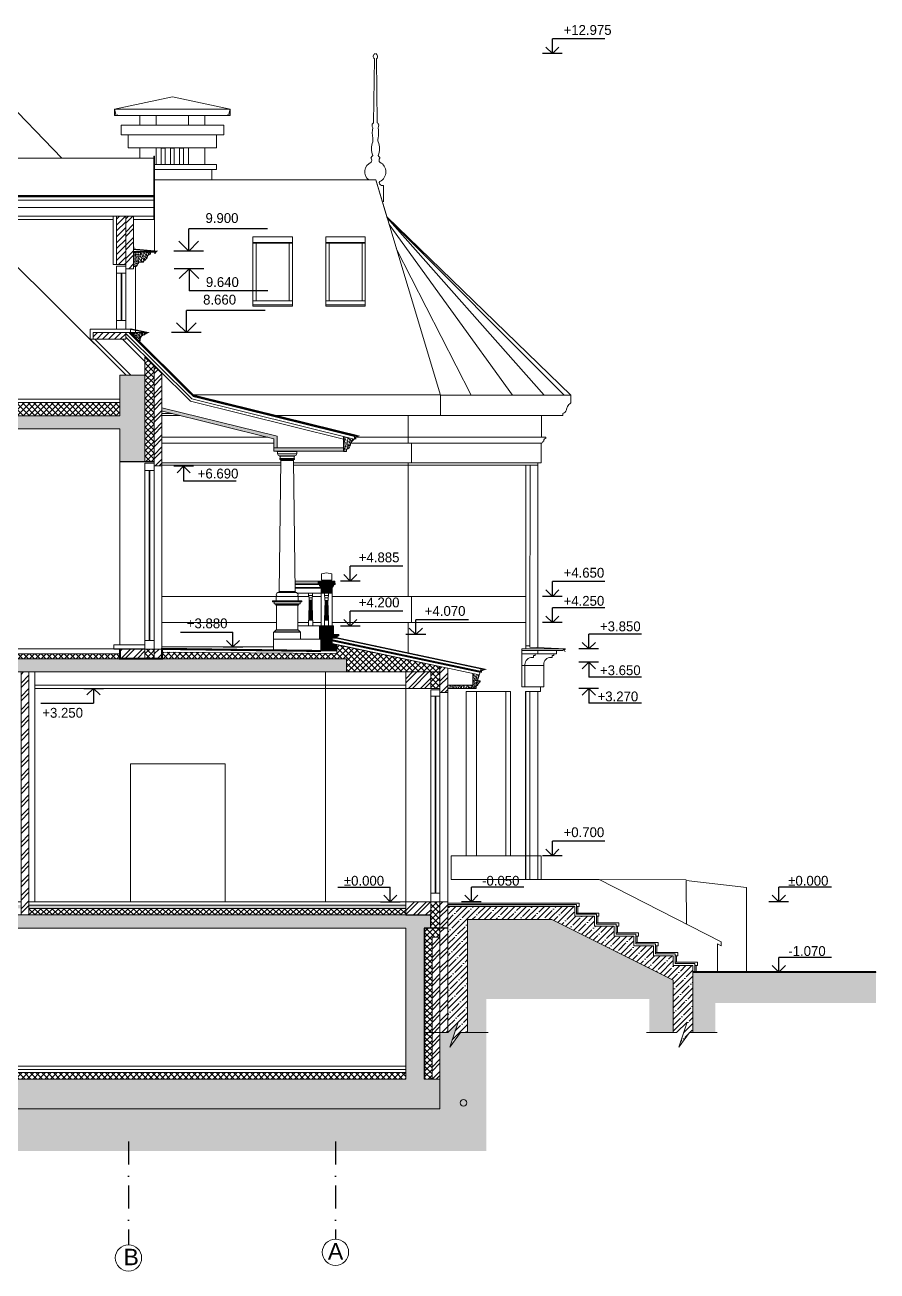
# Model space of a CAD drawing. Header units: millimetres. Extents: x 1177761 to 1329492, y 746793 to 827002.
# Drawn here: x 1316525 to 1329492, y 782246 to 801216 of the extents above; entities that cross this region are included whole.
import ezdxf

# ---------------------------------------------------------------- set-up
doc = ezdxf.new("R2010")
doc.units = ezdxf.units.MM
doc.linetypes.add('HIDDEN', pattern=[9.525, 6.35, -3.175])
doc.linetypes.add('Tengelyvonal', pattern=[670.278, 352.778, -176.389, 0, -141.111])
for name, color, linetype in [('axis', 40, 'Continuous'), ('mark', 4, 'Continuous'), ('text', 7, 'Continuous')]:
    doc.layers.add(name, color=color, linetype=linetype)
doc.layers.add('wall', color=5, linetype='Continuous', lineweight=30)
doc.styles.add('GENERATED_STYLE_37', font='')
doc.styles.add('PStudio', font='pstudio.shx')
doc.styles.get('GENERATED_STYLE_37').set_extended_font_data('Arial Кириллический')
pattern_1 = [(45, (-446450.41, 1408023.32), (-88.388348, 88.388348), []), (45, (-446362.02, 1408023.32), (-88.388348, 88.388348), [156.25, -31.25, 0, -31.25])]
pattern_2 = [(45, (-446450.41, 1408023.32), (-92.807765, 92.807765), []), (45, (-446388.54, 1408023.32), (-92.807765, 92.807765), [])]
pattern_3 = [(45, (-446450.41, 1408023.32), (-44.1941738, 44.1941738), []), (135, (-446450.41, 1408023.32), (-44.1941738, -44.1941738), [])]
pattern_4 = [(172.5, (-446450.41, 1408023.32), (-19.76890684, -21.10519776), [0, -22.8, 0, -25.5, 0, -24.375]), (142.5, (-446450.41, 1408023.32), (-48.70469595, -11.1620627), [0, -12.3, 0, -20.55, 0, -7.875]), (102.5, (-446437.363, 1408010.275), (-33.09048575, 32.9704391), [0, -7.5, 0, -27, 0, -35.25]), (92.5, (-446437.363, 1408010.275), (-41.1939428, 22.57563245), [0, -3.75, 0, -17.7, 0, -20.25])]
pattern_5 = [(45, (90342.42, 1408023.32), (-101.027881, 101.027881), []), (45, (90409.77, 1408023.32), (-101.027881, 101.027881), [])]
pattern_6 = [(45, (70924.556, 1408023.32), (-44.9012806, 44.9012806), [])]

# ---------------------------------------------------------------- blocks, each defined once
blk = doc.blocks.new('H LEVEL4')
at = {"color": 0, "linetype": 'ByBlock'}
for p, q in [((16, 4.5), (0, 4.5)), ((0, 0), (0, 4.5)), ((3, 0), (-3, 0)), ((-2, 2), (0, 0)), ((0, 0), (2, 2))]:
    blk.add_line(p, q, dxfattribs=at)
at = {"color": 0, "linetype": 'ByBlock', "style": 'PStudio'}
blk.add_attdef('OTM', (3.4, 5.7), '', height=2, dxfattribs=at)
blk = doc.blocks.new('H LEVEL2')
at = {"color": 0, "linetype": 'ByBlock'}
for p, q in [((3, 0), (-3, 0)), ((-2, -2), (0, 0)), ((0, 0), (2, -2)), ((0, 0), (0, -4.5)), ((16, -4.5), (0, -4.5))]:
    blk.add_line(p, q, dxfattribs=at)
at = {"color": 0, "linetype": 'ByBlock', "style": 'PStudio'}
blk.add_attdef('OTM', (3.4, -3.7), '', height=2, dxfattribs=at)
blk = doc.blocks.new('H LEVEL3')
at = {"color": 0, "linetype": 'ByBlock'}
for p, q in [((-16, 4.5), (0, 4.5)), ((0, 0), (0, 4.5)), ((-3, 0), (3, 0)), ((0, 0), (-2, 2)), ((2, 2), (0, 0))]:
    blk.add_line(p, q, dxfattribs=at)
at = {"color": 0, "linetype": 'ByBlock', "style": 'PStudio'}
blk.add_attdef('OTM', (-12.9, 5.7), '', height=2, dxfattribs=at)

msp = doc.modelspace()

# ---------------------------------------------------------------- hatches: boundary and pattern name
at = {"layer": 'wall', "lineweight": 20, "ltscale": 50}
h = msp.add_hatch(dxfattribs=at)
h.set_pattern_fill('ANSI31', color=250, scale=20, style=0)
h.set_pattern_definition(pattern_6)
h.paths.add_polyline_path([(1318059, 798305), (1317919, 798305), (1317919, 797569), (1318059, 797569)])
at = {"layer": 'wall', "lineweight": 20, "ltscale": 100}
h = msp.add_hatch(dxfattribs=at)
h.set_pattern_fill('ANSI32', color=250, scale=15, style=0)
h.set_pattern_definition([(45, (70924.56, 1408023.32), (-101.027881, 101.027881), []), (45, (70991.91, 1408023.32), (-101.027881, 101.027881), [])])
h.paths.add_polyline_path([(1318179, 798305), (1318059, 798305), (1318059, 797504), (1318179, 797504)])
at = {"layer": 'wall', "lineweight": 20, "ltscale": 50}
h = msp.add_hatch(dxfattribs=at)
h.set_pattern_fill('AR-SAND', color=250, scale=15, angle=135, style=0)
h.set_pattern_definition(pattern_4)
h.paths.add_polyline_path([(1318396, 797704), (1318407, 797715), (1318420, 797723), (1318434, 797728), (1318434, 797757), (1318179, 797757), (1318179, 797728), (1318179, 797650), (1318179, 797636), (1318179, 797607), (1318179, 797590), (1318179, 797537), (1318219, 797537), (1318219, 797544, 0.000205), (1318219, 797544), (1318224, 797547, 0.040493), (1318228, 797550), (1318228, 797551, 0.059445), (1318233, 797556), (1318233, 797558, 0.034991), (1318235, 797561), (1318236, 797568, -0.041501), (1318237, 797572), (1318238, 797574), (1318241, 797581), (1318246, 797586), (1318253, 797590), (1318253, 797607), (1318330, 797607), (1318331, 797615), (1318334, 797622), (1318339, 797628), (1318345, 797632), (1318352, 797635), (1318359, 797636), (1318359, 797650), (1318359, 797650), (1318366, 797652), (1318373, 797656), (1318378, 797662), (1318382, 797669), (1318384, 797676), (1318388, 797691)])
h = msp.add_hatch(dxfattribs=at)
h.set_pattern_fill('ANSI31', color=250, scale=20, style=0)
h.set_pattern_definition(pattern_6)
h.paths.add_polyline_path([(1317565, 796431), (1318059, 796431), (1318059, 796532), (1317565, 796532)])
h = msp.add_hatch(dxfattribs=at)
h.set_pattern_fill('AR-SAND', color=250, scale=15, angle=135, style=0)
h.set_pattern_definition(pattern_4)
h.paths.add_polyline_path([(1318348, 796515), (1318368, 796515), (1318368, 796532), (1318130, 796532), (1318256, 796407), (1318279, 796407), (1318279, 796430), (1318282, 796448), (1318288, 796464), (1318299, 796479), (1318314, 796490), (1318330, 796497), (1318348, 796499)])
at = {"layer": 'wall', "lineweight": 20, "ltscale": 100}
h = msp.add_hatch(dxfattribs=at)
h.set_pattern_fill('ANSI37', color=250, scale=500, style=0)
h.set_pattern_definition(pattern_3)
h.paths.add_polyline_path([(1318350, 794567), (1318490, 794567), (1318490, 796029), (1318350, 796166)])
h = msp.add_hatch(dxfattribs=at)
h.set_pattern_fill('ANSI32', color=250, scale=350, style=0)
h.set_pattern_definition(pattern_2)
h.paths.add_polyline_path([(1318490, 794502), (1318610, 794502), (1318610, 795911), (1318490, 796029)])
at = {"layer": 'wall', "lineweight": 20, "ltscale": 50}
h = msp.add_hatch(dxfattribs=at)
h.set_pattern_fill('ANSI35', color=250, scale=500, style=0)
h.set_pattern_definition(pattern_1)
h.paths.add_polyline_path([(1305659, 795267), (1305659, 795886), (1305279, 795886), (1305279, 794562), (1305659, 794562), (1305659, 795067), (1317970, 795067), (1317970, 794562), (1318350, 794562), (1318350, 795886), (1317970, 795886), (1317970, 795267)])
at = {"layer": 'wall', "lineweight": 20, "ltscale": 100}
h = msp.add_hatch(dxfattribs=at)
h.set_pattern_fill('ANSI37', color=250, scale=500, style=0)
h.set_pattern_definition(pattern_3)
h.paths.add_polyline_path([(1305659, 795467), (1317970, 795467), (1317970, 795267), (1305659, 795267)])
at = {"layer": 'wall', "lineweight": 20, "ltscale": 50}
h = msp.add_hatch(dxfattribs=at)
h.set_pattern_fill('AR-SAND', color=250, scale=15, angle=135, style=0)
h.set_pattern_definition(pattern_4)
h.paths.add_polyline_path([(1321370, 794777), (1320312, 794777), (1320312, 794727), (1321370, 794727)])
h.paths.add_polyline_path([(1320362, 794955), (1320281, 794975, 0.015348), (1320238, 794934), (1320312, 794916), (1320312, 794777), (1320362, 794777)])
h.paths.add_polyline_path([(1318610, 795389), (1318610, 795337), (1320238, 794934, -0.015348), (1320281, 794975)])
h = msp.add_hatch(dxfattribs=at)
h.set_pattern_fill('AR-SAND', color=250, scale=15, angle=135, style=0)
h.set_pattern_definition(pattern_4)
h.paths.add_polyline_path([(1321488, 794859, -0.099606), (1321536, 794911), (1321370, 794952), (1321370, 794722), (1321420, 794722), (1321420, 794752, 0.182448), (1321474, 794808, -0.035959)])
at = {"layer": 'wall', "lineweight": 20, "ltscale": 2}
h = msp.add_hatch(dxfattribs=at)
h.set_pattern_fill('ANSI31', color=250, scale=100, style=0)
h.set_pattern_definition([(45, (-450556.414, 1367023.321), (-8.838834765, 8.838834765), [])])
h.paths.add_polyline_path([(1321198, 792653), (1321203, 792654), (1321207, 792657), (1321210, 792660), (1321212, 792664), (1321213, 792668), (1321216, 792677), (1321221, 792685), (1321227, 792692), (1321235, 792697), (1321243, 792699), (1321243, 792717), (1321239, 792717), (1321239, 792751), (1321178, 792751), (1321051, 792751), (1320989, 792751), (1320989, 792717), (1320985, 792717), (1320985, 792699), (1320994, 792697), (1321002, 792692), (1321008, 792685), (1321013, 792677), (1321015, 792668), (1321017, 792664), (1321019, 792660), (1321022, 792657), (1321026, 792654), (1321031, 792653), (1321031, 792566), (1321114, 792566), (1321198, 792566)])
h.paths.add_polyline_path([(1321303, 791935), (1321218, 791935), (1321218, 792067), (1321009, 792067), (1321009, 791867), (1321029, 791867), (1321031, 791867), (1321031, 791867), (1321031, 791778), (1321031, 791695), (1321198, 791693), (1321198, 791849), (1321198, 791885), (1321267, 791885), (1321267, 791892), (1321268, 791898), (1321271, 791903), (1321275, 791908), (1321279, 791910, -0.021472), (1321281, 791911), (1321281, 791911), (1321281, 791911, -0.13348), (1321295, 791914), (1321295, 791919), (1321303, 791919)])
h.paths.add_polyline_path([(1321270, 791782), (1321198, 791797), (1321198, 791693), (1321270, 791692)])
at = {"layer": 'wall', "lineweight": 20, "ltscale": 100}
h = msp.add_hatch(dxfattribs=at)
h.set_pattern_fill('ANSI37', color=250, scale=500, style=0)
h.set_pattern_definition(pattern_3)
h.paths.add_polyline_path([(1312254, 791642), (1306159, 791642), (1306159, 791617), (1305859, 791617), (1305859, 791642), (1305661, 791642), (1305661, 791567), (1312254, 791567)])
h.paths.add_polyline_path([(1314825, 791642), (1312374, 791642), (1312374, 791567), (1314825, 791567)])
h.paths.add_polyline_path([(1317970, 791642), (1314945, 791642), (1314945, 791567), (1317970, 791567)])
h = msp.add_hatch(dxfattribs=at)
h.set_pattern_fill('ANSI32', color=250, scale=350, style=0)
h.set_pattern_definition(pattern_2)
h.paths.add_polyline_path([(1317970, 791717), (1318350, 791717), (1318350, 791576), (1317970, 791576)])
h.paths.add_polyline_path([(1318490, 791576), (1318610, 791576), (1318610, 791716), (1318490, 791716)])
h = msp.add_hatch(dxfattribs=at)
h.set_pattern_fill('ANSI37', color=250, scale=500, style=0)
h.set_pattern_definition(pattern_3)
h.paths.add_polyline_path([(1318350, 791576), (1318490, 791576), (1318490, 791716), (1318350, 791716)])
h = msp.add_hatch(dxfattribs=at)
h.set_pattern_fill('ANSI37', color=250, scale=500, style=0)
h.set_pattern_definition(pattern_3)
h.paths.add_polyline_path([(1318610, 791567), (1321420, 791567), (1321420, 791367), (1322700, 791367), (1322840, 791367), (1322840, 791372), (1322840, 791449), (1321270, 791782), (1321270, 791647), (1318610, 791667)])
at = {"layer": 'wall', "lineweight": 20, "ltscale": 50}
h = msp.add_hatch(dxfattribs=at)
h.set_pattern_fill('ANSI35', color=250, scale=20, style=0)
h.set_pattern_definition([(45, (90342.42, 1408023.32), (-89.802561, 89.802561), []), (45, (90432.22, 1408023.32), (-89.802561, 89.802561), [158.75, -31.75, 0, -31.75])])
h.paths.add_polyline_path([(1305279, 791117), (1305659, 791117), (1305659, 791367), (1321420, 791367), (1321420, 791567), (1305279, 791567)])
at = {"layer": 'wall', "lineweight": 20, "ltscale": 100}
h = msp.add_hatch(dxfattribs=at)
h.set_pattern_fill('ANSI32', color=250, scale=350, style=0)
h.set_pattern_definition(pattern_2)
h.paths.add_polyline_path([(1322960, 791052), (1322840, 791052), (1322840, 791449), (1322960, 791423)])
h = msp.add_hatch(dxfattribs=at)
h.set_pattern_fill('ANSI32', color=250, scale=15, style=0)
h.set_pattern_definition(pattern_5)
h.paths.add_polyline_path([(1316465, 791367), (1316585, 791367), (1316585, 787667), (1316465, 787667)])
h = msp.add_hatch(dxfattribs=at)
h.set_pattern_fill('ANSI32', color=250, scale=350, style=0)
h.set_pattern_definition(pattern_2)
h.paths.add_polyline_path([(1322700, 791117), (1322320, 791117), (1322320, 791367), (1322700, 791367)])
h = msp.add_hatch(dxfattribs=at)
h.set_pattern_fill('ANSI37', color=250, scale=500, style=0)
h.set_pattern_definition(pattern_3)
h.paths.add_polyline_path([(1322700, 791367), (1322840, 791367), (1322840, 791117), (1322700, 791117)])
at = {"layer": 'wall', "lineweight": 20, "ltscale": 50}
h = msp.add_hatch(dxfattribs=at)
h.set_pattern_fill('AR-SAND', color=250, scale=15, angle=135, style=0)
h.set_pattern_definition(pattern_4)
h.paths.add_polyline_path([(1323454, 791232), (1323409, 791232), (1323436, 791322), (1323341, 791342), (1323341, 791114), (1323391, 791114), (1323391, 791142, -0.414903), (1323409, 791159), (1323409, 791168, 0.253222), (1323422, 791179), (1323426, 791192, -0.252309), (1323454, 791215)])
h.paths.add_polyline_path([(1323341, 791164), (1322960, 791164), (1322960, 791114), (1323341, 791114)])
at = {"layer": 'wall', "lineweight": 20, "ltscale": 100}
h = msp.add_hatch(dxfattribs=at)
h.set_pattern_fill('ANSI32', color=250, scale=350, style=0)
h.set_pattern_definition(pattern_2)
h.paths.add_polyline_path([(1322320, 787867), (1322700, 787867), (1322700, 787667), (1322320, 787667)])
h = msp.add_hatch(dxfattribs=at)
h.set_pattern_fill('ANSI37', color=250, scale=500, style=0)
h.set_pattern_definition(pattern_3)
h.paths.add_polyline_path([(1322840, 787867), (1322700, 787867), (1322700, 787467), (1322609, 787467), (1322610, 785167), (1322720, 785167), (1322719, 787327), (1322840, 787327)])
h = msp.add_hatch(dxfattribs=at)
h.set_pattern_fill('ANSI32', color=250, scale=350, style=0)
h.set_pattern_definition(pattern_2)
h.paths.add_polyline_path([(1322840, 787867), (1322960, 787867), (1322960, 787467), (1322840, 787467)])
at = {"layer": 'wall', "lineweight": 20, "ltscale": 50}
h = msp.add_hatch(dxfattribs=at)
h.set_pattern_fill('ANSI35', color=250, scale=500, style=0)
h.set_pattern_definition(pattern_1)
h.paths.add_polyline_path([(1305659, 787467), (1322320, 787467), (1322320, 785167), (1305659, 785167)], flags=17)
h.paths.add_polyline_path([(1305279, 787667), (1305279, 787467), (1305380, 787467), (1305380, 785167), (1305139, 785167), (1305139, 784717), (1305659, 784717), (1322840, 784717), (1322840, 785167), (1322600, 785167), (1322600, 787467), (1322700, 787467), (1322700, 787667)])
at = {"layer": 'wall', "lineweight": 20}
h = msp.add_hatch(dxfattribs=at)
h.set_pattern_fill('AR-CONC', color=250, scale=20, style=0)
h.set_pattern_definition([(50, (-446450.41, 1408023.32), (143.4520365, -12.550427), [15, -165]), (355, (-446450.41, 1408023.32), (-27.750267, 150.438427), [12, -132]), (100.4514, (-446438.45, 1408022.28), (115.701876, 137.887908), [12.748038, -140.228422]), (46.1842, (-446450.41, 1408063.32), (213.44821, -33.103803), [22.5, -247.5]), (96.6356, (-446432.62, 1408060.56), (186.93254, 194.823574), [19.122058, -210.3426]), (351.1842, (-446450.4, 1408063.32), (186.93239, 194.82372), [18, -198]), (21, (-446430.41, 1408053.32), (119.3814104, -80.523778), [15, -165]), (326, (-446430.41, 1408053.32), (48.663066, 145.030009), [12, -132]), (71.4514, (-446420.46, 1408046.61), (168.044526, 64.506099), [12.748038, -140.228422]), (37.5, (-446450.41, 1408023.32), (2.431971, 66.5787708), [0, -130.4, 0, -134, 0, -132.5]), (7.5, (-446450.41, 1408023.32), (52.6139075, 78.8823424), [0, -76.4, 0, -127.4, 0, -50.5]), (327.5, (-446495.01, 1408023.32), (106.7644872, -4.5109743), [0, -50, 0, -156, 0, -207]), (317.5, (-446515.01, 1408023.32), (116.637234, 20.0209965), [0, -65, 0, -103.6, 0, -147])])
h.paths.add_polyline_path([(1316465, 787817), (1306159, 787817), (1306159, 787767), (1316465, 787767)])
h.paths.add_polyline_path([(1316585, 787817), (1322320, 787817), (1322320, 787767), (1316585, 787767)])
at = {"layer": 'wall', "lineweight": 20, "ltscale": 100}
h = msp.add_hatch(dxfattribs=at)
h.set_pattern_fill('ANSI37', color=250, scale=500, style=0)
h.set_pattern_definition(pattern_3)
h.paths.add_polyline_path([(1322320, 787767), (1316585, 787767), (1316585, 787667), (1322320, 787667)])
at = {"layer": 'wall', "lineweight": 20, "ltscale": 50}
h = msp.add_hatch(dxfattribs=at)
h.set_pattern_fill('ANSI35', color=250, scale=20, style=0)
h.set_pattern_definition([(45, (70924.56, 1408023.32), (-89.802561, 89.802561), []), (45, (71014.36, 1408023.32), (-89.802561, 89.802561), [158.75, -31.75, 0, -31.75])])
h.paths.add_polyline_path([(1326390, 786673), (1326390, 785878), (1326441, 785878), (1326600, 786037), (1326473, 785657), (1326635, 785878), (1326690, 785878), (1326690, 786897), (1326390, 786897), (1326390, 787047), (1326090, 787047), (1326090, 787197), (1325790, 787197), (1325790, 787347), (1325490, 787347), (1325490, 787497), (1325190, 787497), (1325190, 787647), (1324890, 787647), (1324890, 787797), (1322960, 787797), (1322960, 785878), (1323118, 786037), (1322991, 785657), (1323153, 785878), (1323260, 785878), (1323260, 787597), (1324542, 787597)])
at = {"layer": 'wall', "lineweight": 20}
h = msp.add_hatch(dxfattribs=at)
h.set_pattern_fill('ANSI38', color=250, scale=500, style=0)
h.set_pattern_definition([(45, (-446450.41, 1359328.31), (-44.1941738, 44.1941738), []), (135, (-446450.41, 1359328.31), (-132.5825215, 44.1941738), [156.25, -93.75])])
h.paths.add_polyline_path([(1329477, 786798), (1326690, 786798), (1326690, 785879), (1327032, 785879), (1327032, 786328), (1329477, 786328)])
h.paths.add_polyline_path([(1324542, 787598), (1323260, 787598), (1323260, 785879), (1323153, 785879), (1322991, 785658), (1323118, 786038), (1322960, 785880), (1322840, 785879), (1322840, 784072), (1323545, 784072), (1323545, 786388), (1326025, 786388), (1326025, 785879), (1326390, 785879), (1326390, 786674)])
h.paths.add_polyline_path([(1322840, 784718), (1304754, 784718), (1304754, 784072), (1322840, 784072)])
h.paths.add_polyline_path([(1305139, 787174), (1303746, 787174), (1303746, 787247), (1303066, 787247), (1303066, 786784), (1304754, 786784), (1304754, 784718), (1305139, 784718), (1305139, 785168)])
at = {"layer": 'wall', "lineweight": 20, "ltscale": 100}
h = msp.add_hatch(dxfattribs=at)
h.set_pattern_fill('ANSI32', color=250, scale=15, style=0)
h.set_pattern_definition(pattern_5)
h.paths.add_polyline_path([(1322960, 787467), (1322840, 787467), (1322840, 785878), (1322960, 785878)])
h = msp.add_hatch(dxfattribs=at)
h.set_pattern_fill('ANSI32', color=250, scale=350, style=0)
h.set_pattern_definition(pattern_2)
h.paths.add_polyline_path([(1322719, 787327), (1322840, 787327), (1322840, 785167), (1322720, 785167), (1322719, 785192)])
h = msp.add_hatch(dxfattribs=at)
h.set_pattern_fill('ANSI37', color=250, scale=500, style=0)
h.set_pattern_definition(pattern_3)
h.paths.add_polyline_path([(1305659, 785267), (1322320, 785267), (1322320, 785167), (1305659, 785167)])

# ---------------------------------------------------------------- linework, layer by layer
at = {"layer": 'axis', "linetype": 'Tengelyvonal'}
for p, q in [((1318100, 784220), (1318100, 782646)), ((1321250, 784220), (1321250, 782733))]:
    msp.add_line(p, q, dxfattribs=at)
at = {"layer": 'axis', "color": 3, "linetype": 'Continuous', "lineweight": 15}
for centre in [(1321250, 782533), (1318100, 782446)]:
    msp.add_circle(centre, 200, dxfattribs=at)
at = {"layer": 'wall', "color": 250, "lineweight": 20, "ltscale": 50}
for p, q in [((1318768, 800124), (1317886, 799936)), ((1319650, 799936), (1318768, 800124)), ((1317886, 799936), (1319650, 799936)), ((1317886, 799839), (1317886, 799936)), ((1317912, 799839), (1317886, 799936)), ((1317886, 799839), (1319650, 799839)), ((1317912, 799839), (1317936, 799846)), ((1318273, 799692), (1318273, 799839)), ((1318523, 799692), (1318523, 799839)), ((1319013, 799692), (1319013, 799839)), ((1319263, 799692), (1319263, 799839)), ((1319600, 799846), (1319624, 799839)), ((1319624, 799839), (1319650, 799936)), ((1319650, 799839), (1319650, 799936)), ((1317987, 799692), (1319550, 799692)), ((1317987, 799542), (1317987, 799692)), ((1319550, 799542), (1319550, 799692)), ((1317987, 799542), (1319550, 799542)), ((1318096, 799343), (1318096, 799542)), ((1319440, 799343), (1319440, 799542)), ((1318096, 799343), (1319440, 799343)), ((1318273, 799188), (1318273, 799343)), ((1318484, 799218), (1318484, 798718)), ((1318484, 799218), (1318494, 799218)), ((1318494, 799218), (1318494, 798718)), ((1318523, 799092), (1318523, 799343)), ((1318598, 799342), (1318658, 799342)), ((1318598, 799092), (1318598, 799342)), ((1318658, 799092), (1318658, 799342)), ((1318738, 799342), (1318798, 799342)), ((1318738, 799092), (1318738, 799342)), ((1318798, 799092), (1318798, 799342)), ((1318879, 799342), (1318939, 799342)), ((1318879, 799092), (1318879, 799342)), ((1318939, 799092), (1318939, 799342)), ((1319013, 799092), (1319013, 799343)), ((1319263, 799092), (1319263, 799343)), ((1318484, 799092), (1319440, 799092)), ((1318484, 799017), (1319367, 799017)), ((1318484, 799017), (1319440, 799017)), ((1319367, 798856), (1319367, 799017)), ((1319440, 799017), (1319440, 799092)), ((1318484, 798547), (1315880, 798547)), ((1318494, 798438), (1318494, 797757)), ((1324728, 795580), (1322033, 798287)), ((1324424, 795581), (1322035, 798280)), ((1323942, 795580), (1322065, 798178)), ((1322172, 797812), (1323317, 795580)), ((1318209, 796544), (1318209, 797529)), ((1317989, 797439), (1317989, 796717)), ((1317999, 797439), (1317999, 796717)), ((1318368, 796532), (1318131, 796532)), ((1318256, 796407), (1318279, 796407)), ((1318279, 796430), (1318282, 796448)), ((1318279, 796407), (1318279, 796430)), ((1318282, 796448), (1318288, 796464)), ((1318288, 796464), (1318299, 796479)), ((1318299, 796479), (1318314, 796490)), ((1318314, 796490), (1318330, 796497)), ((1318330, 796497), (1318348, 796499)), ((1318348, 796499), (1318348, 796515)), ((1318348, 796515), (1318368, 796515)), ((1318368, 796515), (1318368, 796532)), ((1324386, 795580), (1322847, 795580)), ((1322847, 795580), (1322847, 795269)), ((1323317, 795580), (1323942, 795580)), ((1323942, 795579), (1324424, 795581)), ((1323942, 795580), (1323942, 795580)), ((1323942, 795580), (1323942, 795579)), ((1324424, 795580), (1324728, 795580)), ((1324728, 795580), (1324728, 795580)), ((1318764, 795299), (1318610, 795299)), ((1318887, 795269), (1318610, 795269)), ((1324386, 795269), (1320343, 795269)), ((1320219, 794939), (1318610, 794939)), ((1320312, 794849), (1318610, 794849)), ((1324386, 794849), (1321484, 794849)), ((1324386, 794939), (1321536, 794939)), ((1320362, 794721), (1320667, 794721)), ((1320661, 794689), (1320368, 794689)), ((1320400, 794658), (1320629, 794658)), ((1320629, 794652), (1320400, 794652)), ((1318350, 794544), (1318350, 794499)), ((1320417, 794549), (1318610, 794549)), ((1320417, 794517), (1318610, 794517)), ((1320406, 794614), (1320623, 794614)), ((1320619, 794602), (1320410, 794602)), ((1320411, 794596), (1320619, 794596)), ((1320611, 794588), (1320418, 794588)), ((1324381, 794549), (1320612, 794549)), ((1324331, 794517), (1320612, 794517)), ((1320376, 792575), (1320653, 792575)), ((1320384, 792582), (1320645, 792582)), ((1320394, 792592), (1320635, 792592)), ((1320989, 792751), (1320634, 792751)), ((1320989, 792717), (1320634, 792717)), ((1320985, 792699), (1320634, 792699)), ((1321030, 792653), (1320635, 792653)), ((1321031, 792644), (1320635, 792644)), ((1320671, 792567), (1321031, 792567)), ((1320842, 792567), (1320842, 792532)), ((1320903, 792567), (1320903, 792532)), ((1320291, 792450), (1320738, 792450)), ((1320291, 792433), (1320738, 792433)), ((1320316, 792402), (1320713, 792402)), ((1320336, 792392), (1320693, 792392)), ((1320344, 792381), (1320686, 792381)), ((1320348, 792516), (1320681, 792516)), ((1320844, 792532), (1320842, 792532)), ((1320842, 792532), (1320848, 792494)), ((1320852, 792457), (1320843, 792155)), ((1320847, 792532), (1320844, 792532)), ((1320853, 792532), (1320847, 792532)), ((1320847, 792155), (1320855, 792457)), ((1320850, 792494), (1320848, 792494)), ((1320848, 792494), (1320848, 792457)), ((1320850, 792457), (1320848, 792457)), ((1320852, 792494), (1320850, 792494)), ((1320852, 792457), (1320850, 792457)), ((1320857, 792494), (1320852, 792494)), ((1320857, 792457), (1320852, 792457)), ((1320859, 792532), (1320853, 792532)), ((1320856, 792155), (1320861, 792457)), ((1320862, 792494), (1320857, 792494)), ((1320862, 792457), (1320857, 792457)), ((1320867, 792532), (1320859, 792532)), ((1320868, 792494), (1320862, 792494)), ((1320868, 792457), (1320862, 792457)), ((1320874, 792532), (1320867, 792532)), ((1320867, 792155), (1320868, 792457)), ((1320874, 792494), (1320868, 792494)), ((1320874, 792457), (1320868, 792457)), ((1320882, 792532), (1320874, 792532)), ((1320880, 792494), (1320874, 792494)), ((1320880, 792457), (1320874, 792457)), ((1320878, 792155), (1320877, 792457)), ((1320886, 792494), (1320880, 792494)), ((1320886, 792457), (1320880, 792457)), ((1320889, 792532), (1320882, 792532)), ((1320889, 792155), (1320884, 792457)), ((1320891, 792494), (1320886, 792494)), ((1320891, 792457), (1320886, 792457)), ((1320895, 792532), (1320889, 792532)), ((1320898, 792155), (1320890, 792457)), ((1320894, 792494), (1320891, 792494)), ((1320894, 792457), (1320891, 792457)), ((1320893, 792457), (1320902, 792155)), ((1320896, 792494), (1320894, 792494)), ((1320896, 792457), (1320894, 792457)), ((1320900, 792532), (1320895, 792532)), ((1320897, 792494), (1320896, 792494)), ((1320897, 792457), (1320896, 792457)), ((1320903, 792532), (1320897, 792494)), ((1320897, 792494), (1320897, 792457)), ((1320902, 792532), (1320900, 792532)), ((1320903, 792532), (1320902, 792532)), ((1320344, 792004), (1320685, 792004)), ((1320346, 792009), (1320683, 792009)), ((1320678, 792067), (1321031, 792067)), ((1320841, 792155), (1320841, 792067)), ((1320904, 792155), (1320841, 792155)), ((1320904, 792155), (1320904, 792067)), ((1320309, 791970), (1320720, 791970)), ((1320311, 791978), (1320718, 791978)), ((1320720, 791867), (1321031, 791867)), ((1321198, 791885), (1321267, 791885)), ((1321303, 791935), (1321218, 791935)), ((1321267, 791892), (1321268, 791898)), ((1321267, 791885), (1321267, 791892)), ((1321268, 791898), (1321271, 791903)), ((1321271, 791903), (1321275, 791908)), ((1321275, 791908), (1321281, 791911)), ((1321281, 791911), (1321288, 791913)), ((1321288, 791913), (1321295, 791914)), ((1321295, 791914), (1321295, 791919)), ((1321295, 791919), (1321303, 791919)), ((1321303, 791919), (1321303, 791935)), ((1318610, 791747), (1320309, 791747)), ((1324210, 791766), (1324146, 791766)), ((1324750, 791717), (1324146, 791717)), ((1322320, 791167), (1316675, 791167)), ((1322320, 791117), (1316675, 791117)), ((1322960, 787867), (1322960, 791052)), ((1329477, 786797), (1326690, 786797))]:
    msp.add_line(p, q, dxfattribs=at)
at = {"layer": 'wall', "color": 250, "lineweight": 20}
msp.add_line((1323317, 795580), (1323317, 795580), dxfattribs=at)
at = {"layer": 'wall', "color": 250, "linetype": 'Continuous', "lineweight": 20}
for p, q in [((1321031, 792067), (1321031, 792644)), ((1321084, 792566), (1321084, 792531)), ((1321145, 792566), (1321145, 792531)), ((1321198, 792067), (1321198, 792644)), ((1321243, 792717), (1321239, 792717)), ((1321086, 792531), (1321084, 792531)), ((1321084, 792531), (1321090, 792493)), ((1321094, 792455), (1321085, 792154)), ((1321089, 792531), (1321086, 792531)), ((1321095, 792531), (1321089, 792531)), ((1321089, 792154), (1321097, 792455)), ((1321092, 792493), (1321090, 792493)), ((1321090, 792493), (1321090, 792455)), ((1321092, 792455), (1321090, 792455)), ((1321094, 792493), (1321092, 792493)), ((1321094, 792455), (1321092, 792455)), ((1321099, 792493), (1321094, 792493)), ((1321099, 792455), (1321094, 792455)), ((1321101, 792531), (1321095, 792531)), ((1321098, 792154), (1321103, 792455)), ((1321104, 792493), (1321099, 792493)), ((1321104, 792455), (1321099, 792455)), ((1321109, 792531), (1321101, 792531)), ((1321110, 792493), (1321104, 792493)), ((1321110, 792455), (1321104, 792455)), ((1321116, 792531), (1321109, 792531)), ((1321109, 792154), (1321110, 792455)), ((1321116, 792493), (1321110, 792493)), ((1321116, 792455), (1321110, 792455)), ((1321124, 792531), (1321116, 792531)), ((1321122, 792493), (1321116, 792493)), ((1321122, 792455), (1321116, 792455)), ((1321120, 792154), (1321119, 792455)), ((1321128, 792493), (1321122, 792493)), ((1321128, 792455), (1321122, 792455)), ((1321131, 792531), (1321124, 792531)), ((1321131, 792154), (1321126, 792455)), ((1321133, 792493), (1321128, 792493)), ((1321133, 792455), (1321128, 792455)), ((1321137, 792531), (1321131, 792531)), ((1321140, 792154), (1321132, 792455)), ((1321136, 792493), (1321133, 792493)), ((1321136, 792455), (1321133, 792455)), ((1321135, 792455), (1321144, 792154)), ((1321138, 792493), (1321136, 792493)), ((1321138, 792455), (1321136, 792455)), ((1321142, 792531), (1321137, 792531)), ((1321139, 792493), (1321138, 792493)), ((1321139, 792455), (1321138, 792455)), ((1321145, 792531), (1321139, 792493)), ((1321139, 792493), (1321139, 792455)), ((1321144, 792531), (1321142, 792531)), ((1321145, 792531), (1321144, 792531)), ((1321083, 792154), (1321083, 792067)), ((1321146, 792154), (1321083, 792154)), ((1321146, 792154), (1321146, 792067))]:
    msp.add_line(p, q, dxfattribs=at)
at = {"layer": 'wall', "color": 250, "lineweight": 20, "ltscale": 50}
for points in [[(1321756, 798856, -0.551793), (1321791, 799125, 0.365538), (1321791, 799186, -0.365538), (1321791, 799198, -0.042275), (1321818, 799226, -0.208053), (1321818, 799437, 0.071404), (1321818, 799492, -0.114477), (1321818, 799652, -0.438896), (1321831, 799728), (1321842, 800699, -0.552999), (1321854, 800779)], [(1321983, 798524), (1321983, 798774), (1321953, 798774, -0.638043), (1321925, 798834, 0.638043), (1321925, 799125, -0.365538), (1321925, 799186, 0.365538), (1321925, 799198, 0.042275), (1321898, 799226, 0.208053), (1321898, 799437, -0.071404), (1321898, 799492, 0.114477), (1321898, 799652, 0.438896), (1321885, 799728), (1321874, 800699, 0.552999), (1321862, 800779, -0.417709)], [(1324769, 795580), (1324831, 795580), (1324831, 795461, 0.106304), (1324779, 795406, 0.035959), (1324765, 795355, -0.182448), (1324711, 795299), (1324711, 795269), (1324386, 795269), (1324386, 794939), (1324450, 794939), (1324450, 794921, 0.254337), (1324422, 794899, 0.000014), (1324419, 794886, -0.235272), (1324405, 794874), (1324405, 794866, 0.412884), (1324388, 794849), (1324381, 794849), (1324381, 794549), (1324331, 794549), (1324331, 794517)], [(1321478, 794972), (1321540, 794972), (1321540, 794914, 0.106304), (1321488, 794859, 0.035959), (1321474, 794808, -0.182448), (1321420, 794752), (1321420, 794722), (1321370, 794722)], [(1320515, 791867), (1320309, 791867), (1320309, 791970), (1320311, 791970), (1320311, 791978), (1320318, 791978), (1320344, 792004), (1320346, 792004), (1320346, 792009), (1320351, 792009), (1320351, 792381), (1320344, 792381), (1320344, 792392), (1320336, 792392), (1320336, 792402), (1320316, 792402), (1320316, 792433), (1320291, 792433), (1320291, 792450), (1320348, 792450), (1320348, 792516), (1320365, 792516, -0.541467), (1320360, 792568, -0.204458), (1320384, 792575), (1320384, 792582, 0.398726), (1320394, 792592), (1320418, 794588, 0.4075), (1320410, 794596), (1320410, 794602), (1320406, 794602, -1), (1320406, 794614), (1320406, 794646, 0.414214), (1320400, 794652), (1320400, 794658, -0.41059), (1320369, 794689), (1320368, 794689), (1320368, 794714, 0.414214), (1320362, 794721), (1320362, 794727), (1320515, 794727)], [(1320515, 791867), (1320720, 791867), (1320720, 791970), (1320718, 791970), (1320718, 791978), (1320711, 791978), (1320685, 792004), (1320683, 792004), (1320683, 792009), (1320678, 792009), (1320678, 792381), (1320686, 792381), (1320686, 792392), (1320693, 792392), (1320693, 792402), (1320713, 792402), (1320713, 792433), (1320738, 792433), (1320738, 792450), (1320681, 792450), (1320681, 792516), (1320664, 792516, 0.541467), (1320669, 792568, 0.204458), (1320645, 792575), (1320645, 792582, -0.398726), (1320635, 792592), (1320611, 794588, -0.4075), (1320619, 794596), (1320619, 794602), (1320623, 794602, 1), (1320623, 794614), (1320623, 794646, -0.414214), (1320629, 794652), (1320629, 794658, 0.41059), (1320660, 794689), (1320661, 794689), (1320661, 794714, -0.414214), (1320667, 794721), (1320667, 794727), (1320515, 794727)], [(1323465, 791418), (1323465, 791418), (1323465, 791418), (1323409, 791232), (1323409, 791232), (1323454, 791232), (1323454, 791215, 0.252309), (1323426, 791192), (1323422, 791179, -0.253222), (1323409, 791168), (1323409, 791159, 0.414903), (1323391, 791142)]]:
    msp.add_lwpolyline(points, format="xyb", dxfattribs=at)
at = {"layer": 'wall', "color": 250, "linetype": 'HIDDEN', "lineweight": 20, "ltscale": 15, "const_width": 30}
for points in [[(1318494, 798608), (1318494, 798608), (1316019, 798608), (1314470, 800142), (1312946, 800386), (1311423, 800142), (1309756, 798423), (1308143, 798423), (1304585, 795587)], [(1321537, 794962), (1319088, 795568), (1318115, 796532)], [(1321045, 791936), (1321045, 791685)], [(1321198, 791849), (1323455, 791369)], [(1317970, 791717), (1317970, 791567), (1318610, 791567), (1318610, 791717), (1321031, 791685)]]:
    msp.add_lwpolyline(points, dxfattribs=at)
at = {"layer": 'wall', "color": 250, "lineweight": 20, "ltscale": 50}
for points in [[(1317084, 799188), (1316146, 800162), (1314479, 800161)], [(1305659, 795817), (1308314, 797933), (1309959, 797933), (1311657, 799683), (1312946, 799889), (1314239, 799683), (1318063, 795886)], [(1317869, 797569), (1317869, 798255), (1315677, 798255), (1314239, 799683), (1312946, 799889), (1311657, 799683), (1309959, 797933), (1308314, 797933), (1305659, 795817)], [(1315447, 799188), (1318484, 799188), (1318484, 798255)], [(1322847, 795580), (1322847, 795580), (1322847, 795580), (1324831, 795580), (1322030, 798296), (1321865, 798856), (1318484, 798856)], [(1321865, 798856), (1322847, 795580)], [(1315382, 798618), (1315697, 798305), (1317919, 798305), (1317919, 797569)], [(1318484, 798547), (1316095, 798547)], [(1318484, 798438), (1315989, 798438)], [(1318209, 796537), (1318209, 797537)], [(1318131, 796532), (1318131, 796587), (1317515, 796587), (1317515, 796431), (1318063, 795886)], [(1318131, 796532), (1317565, 796532), (1317565, 796431), (1317515, 796431), (1317515, 796587), (1317565, 796587)], [(1317586, 796431), (1318135, 795886)], [(1318346, 796099), (1318011, 796431)], [(1318059, 796518), (1319062, 795524), (1321536, 794911)], [(1321370, 794911), (1319042, 795488), (1318059, 796462)], [(1318350, 795956), (1318350, 795886), (1318063, 795886)], [(1318598, 795340), (1320312, 794916), (1320312, 794727)], [(1320362, 794777), (1320362, 794955), (1318610, 795389)], [(1322357, 791653), (1322357, 792117), (1322407, 792117), (1322407, 792516), (1322357, 792516), (1322357, 794549), (1322407, 794549), (1322407, 794849), (1322357, 794849), (1322357, 795269)], [(1305659, 795067), (1317970, 795067)], [(1317970, 794567), (1317970, 794712)], [(1321370, 794777), (1320312, 794777)], [(1320312, 794727), (1321370, 794727)], [(1317970, 791781), (1317970, 794569), (1318490, 794569), (1318490, 791716), (1317970, 791716)], [(1324084, 791467), (1324084, 791692), (1324715, 791692), (1324718, 791717), (1324084, 791717), (1324146, 791717), (1324146, 794517), (1324331, 794517), (1324331, 794517)], [(1324330, 791738), (1324331, 794517), (1324211, 794517), (1324210, 791766)], [(1321051, 792751), (1321178, 792751)], [(1320351, 792117), (1318610, 792117), (1318610, 792517), (1320351, 792517)], [(1320681, 792516), (1320845, 792516)], [(1320900, 792516), (1321031, 792516)], [(1321198, 792516), (1324146, 792516), (1324146, 792117), (1321198, 792117)], [(1320841, 792117), (1320681, 792117)], [(1321031, 792117), (1320904, 792117)], [(1323455, 791369), (1321198, 791849)], [(1321267, 791885), (1323465, 791418)], [(1314945, 791717), (1317970, 791717)], [(1318610, 791567), (1318610, 791667), (1321270, 791647), (1321270, 791782), (1322840, 791449)], [(1321198, 791798), (1323436, 791322)], [(1324084, 791692), (1324084, 791717)], [(1324210, 791788), (1324210, 791743), (1324750, 791717), (1324732, 791703), (1324746, 791674)], [(1317970, 791567), (1305659, 791567)], [(1321054, 791567), (1318370, 791567)], [(1321054, 791567), (1318370, 791567)], [(1316465, 787867), (1316375, 787867), (1316375, 791367), (1316675, 791367)], [(1316675, 791367), (1316675, 787867), (1316585, 787867)], [(1323341, 791342), (1323341, 791114), (1323391, 791114)], [(1322960, 791114), (1323391, 791114), (1323391, 791142)], [(1324330, 788207), (1324330, 791067), (1324369, 791067), (1324369, 791142)], [(1327061, 786799), (1327061, 787229), (1327120, 787199), (1327120, 787259), (1325261, 788207), (1323010, 788207), (1323010, 788207)], [(1326587, 788204), (1325261, 788207)], [(1327503, 786797), (1327503, 788084), (1326587, 788193), (1326591, 787529)], [(1322959, 787827), (1324920, 787827), (1324920, 787677), (1325220, 787677), (1325220, 787527), (1325520, 787527), (1325520, 787377), (1325820, 787377), (1325820, 787227), (1326120, 787227), (1326120, 787077), (1326420, 787077), (1326420, 786927), (1326720, 786927), (1326720, 786797)], [(1324920, 787797), (1324960, 787797), (1324960, 787847), (1322960, 787847), (1322960, 787827), (1324920, 787827), (1324920, 787797)], [(1322960, 787797), (1322960, 787797), (1322960, 787797), (1322960, 787797), (1324890, 787797), (1324890, 787647), (1325190, 787647), (1325190, 787497), (1325490, 787497), (1325490, 787347), (1325790, 787347), (1325790, 787197), (1326090, 787197), (1326090, 787047), (1326390, 787047), (1326390, 786897), (1326690, 786897), (1326690, 786797)], [(1326690, 785878), (1326690, 786897), (1326390, 786897), (1326390, 787047), (1326090, 787047), (1326090, 787197), (1325790, 787197), (1325790, 787347), (1325490, 787347), (1325490, 787497), (1325190, 787497), (1325190, 787647), (1324890, 787647), (1324890, 787797), (1322960, 787797), (1322960, 785878)], [(1325220, 787647), (1325260, 787647), (1325260, 787697), (1324920, 787697), (1324920, 787677), (1325220, 787677), (1325220, 787647)], [(1323260, 785878), (1323260, 787597), (1324542, 787597), (1326390, 786673), (1326390, 785878)], [(1325520, 787497), (1325560, 787497), (1325560, 787547), (1325220, 787547), (1325220, 787527), (1325520, 787527), (1325520, 787497)], [(1325820, 787347), (1325860, 787347), (1325860, 787397), (1325520, 787397), (1325520, 787377), (1325820, 787377), (1325820, 787347)], [(1326120, 787197), (1326160, 787197), (1326160, 787247), (1325820, 787247), (1325820, 787227), (1326120, 787227), (1326120, 787197)], [(1326420, 787047), (1326460, 787047), (1326460, 787097), (1326120, 787097), (1326120, 787077), (1326420, 787077), (1326420, 787047)], [(1326720, 786897), (1326760, 786897), (1326760, 786947), (1326420, 786947), (1326420, 786927), (1326720, 786927), (1326720, 786897)], [(1322600, 785878), (1322959, 785878), (1323118, 786037), (1322991, 785657), (1323153, 785878), (1323575, 785878)], [(1325981, 785878), (1326441, 785878), (1326600, 786037), (1326473, 785657), (1326635, 785878), (1327057, 785878)]]:
    msp.add_lwpolyline(points, dxfattribs=at)
for points in [[(1318484, 798255), (1318494, 798255), (1318494, 798718), (1318484, 798718)], [(1318484, 798618), (1316023, 798618), (1316095, 798547), (1318484, 798547)], [(1318059, 797569), (1317869, 797569), (1317869, 798305), (1318059, 798305)], [(1318179, 798305), (1318059, 798305), (1318059, 797504), (1318179, 797504)], [(1318179, 798255), (1318484, 798255), (1318484, 798305), (1318179, 798305)], [(1320595, 796934), (1319995, 796934), (1319995, 797988), (1320595, 797988)], [(1320595, 797988), (1319995, 797988), (1319995, 797906), (1320595, 797906)], [(1320595, 797892), (1319995, 797892), (1319995, 797015), (1320595, 797015)], [(1320545, 797892), (1320045, 797892), (1320045, 797015), (1320545, 797015)], [(1321104, 797988), (1321704, 797988), (1321704, 796934), (1321104, 796934)], [(1321704, 797988), (1321104, 797988), (1321104, 797906), (1321704, 797906)], [(1321704, 797892), (1321104, 797892), (1321104, 797015), (1321704, 797015)], [(1321654, 797892), (1321154, 797892), (1321154, 797015), (1321654, 797015)], [(1318453, 797768), (1318179, 797768), (1318179, 797757), (1318434, 797757), (1318434, 797757), (1318494, 797757)], [(1318059, 797489), (1318059, 797546), (1317919, 797546), (1317919, 797439), (1318059, 797439), (1318059, 797489)], [(1317919, 797439), (1318059, 797439), (1318059, 796717), (1317919, 796717)], [(1320595, 796955), (1319995, 796955), (1319995, 796934), (1320595, 796934)], [(1321704, 796955), (1321104, 796955), (1321104, 796934), (1321704, 796934)], [(1318059, 796637), (1318059, 796717), (1317919, 796717), (1317919, 796587), (1318059, 796587), (1318059, 796637)], [(1317565, 796431), (1318059, 796431), (1318059, 796532), (1317565, 796532)], [(1318350, 794567), (1318490, 794567), (1318490, 796029), (1318350, 796166)], [(1318490, 794502), (1318610, 794502), (1318610, 795911), (1318490, 796029)], [(1305659, 795267), (1305659, 795886), (1305279, 795886), (1305279, 795886), (1305279, 794567), (1305659, 794567), (1305659, 795067), (1317970, 795067), (1317970, 794567), (1318350, 794567), (1318350, 795886), (1318350, 795886), (1318350, 795886), (1317970, 795886), (1317970, 795267)], [(1305659, 795517), (1317970, 795517), (1317970, 795267), (1305659, 795267)], [(1305659, 795467), (1317970, 795467), (1317970, 795267), (1305659, 795267)], [(1322847, 795580), (1322844, 795587), (1319084, 795587), (1319093, 795577), (1320343, 795269), (1322847, 795269)], [(1318350, 794434), (1318350, 794544), (1318490, 794544), (1318490, 794434)], [(1318350, 791716), (1318350, 794544), (1318490, 794544), (1318490, 791716)], [(1318610, 794504), (1318490, 794504), (1318490, 791716), (1318610, 791716)], [(1318415, 791846), (1318425, 791846), (1318425, 794434), (1318415, 794434)], [(1321239, 792751), (1321178, 792751), (1321051, 792751), (1320989, 792751), (1320989, 792717), (1320985, 792717), (1320985, 792699), (1320994, 792697), (1321002, 792692), (1321008, 792685), (1321013, 792677), (1321015, 792668), (1321017, 792664), (1321019, 792660), (1321022, 792657), (1321026, 792654), (1321031, 792653), (1321031, 792566), (1321114, 792566), (1321198, 792566), (1321198, 792653), (1321203, 792654), (1321207, 792657), (1321210, 792660), (1321212, 792664), (1321213, 792668), (1321216, 792677), (1321221, 792685), (1321227, 792692), (1321235, 792697), (1321243, 792699), (1321243, 792717), (1321239, 792717)], [(1318350, 791846), (1318490, 791846), (1318490, 791716), (1318350, 791716)], [(1320309, 791867), (1321031, 791867), (1321031, 791695), (1320309, 791704)], [(1317970, 791717), (1314945, 791717), (1314945, 791642), (1317970, 791642)], [(1317970, 791642), (1314945, 791642), (1314945, 791567), (1317970, 791567)], [(1318350, 791781), (1317879, 791781), (1317879, 791716), (1318350, 791716)], [(1317970, 791717), (1318350, 791717), (1318350, 791576), (1317970, 791576)], [(1318350, 791576), (1318490, 791576), (1318490, 791716), (1318350, 791716)], [(1318490, 791576), (1318610, 791576), (1318610, 791716), (1318490, 791716)], [(1318610, 791567), (1321420, 791567), (1321420, 791367), (1321420, 791367), (1322700, 791367), (1322840, 791367), (1322840, 791372), (1322840, 791449), (1321270, 791782), (1321270, 791647), (1318610, 791667), (1318610, 791567)], [(1318610, 791727), (1318610, 791717), (1321270, 791682), (1321270, 791692)], [(1318610, 791717), (1321270, 791682), (1321270, 791647), (1318610, 791667)], [(1324616, 791692), (1324084, 791692), (1324084, 791642), (1324616, 791642)], [(1324616, 791692), (1324331, 791692), (1324331, 791642), (1324331, 791642), (1324574, 791642), (1324574, 791642), (1324616, 791642)], [(1305279, 791117), (1305659, 791117), (1305659, 791367), (1321420, 791367), (1321420, 791567), (1305279, 791567)], [(1322960, 791052), (1322840, 791052), (1322840, 791449), (1322960, 791423)], [(1324134, 791467), (1324084, 791467), (1324084, 791142), (1324134, 791142)], [(1324134, 791467), (1324419, 791467), (1324419, 791142), (1324134, 791142)], [(1316465, 791367), (1316585, 791367), (1316585, 787667), (1316465, 787667)], [(1322320, 791367), (1321420, 791367), (1321100, 791367), (1321100, 787867), (1322320, 787867)], [(1322700, 791117), (1322320, 791117), (1322320, 791367), (1322700, 791367)], [(1322700, 791367), (1322840, 791367), (1322840, 791117), (1322700, 791117)], [(1322700, 790997), (1322700, 791097), (1322840, 791097), (1322840, 790997)], [(1322700, 787867), (1322700, 791097), (1322840, 791097), (1322840, 787867)], [(1323341, 791164), (1322960, 791164), (1322960, 791114), (1323341, 791114)], [(1323915, 791067), (1323240, 791067), (1323240, 788567), (1323915, 788567)], [(1323396, 788567), (1323841, 788567), (1323841, 791067), (1323396, 791067)], [(1324144, 791067), (1324330, 791067), (1324330, 788207), (1324144, 788207)], [(1324210, 788207), (1324146, 788207), (1324146, 791067), (1324210, 791067)], [(1322765, 787997), (1322775, 787997), (1322775, 790997), (1322765, 790997)], [(1318131, 789967), (1319571, 789967), (1319571, 787867), (1318131, 787867)], [(1323010, 788567), (1324330, 788567), (1324330, 788207), (1323010, 788207)], [(1324330, 788567), (1324380, 788567), (1324380, 788207), (1324330, 788207)], [(1316585, 787667), (1322320, 787667), (1322320, 787867), (1316585, 787867)], [(1316585, 787867), (1322320, 787867), (1322320, 787767), (1316585, 787767)], [(1322320, 787867), (1322700, 787867), (1322700, 787667), (1322320, 787667)], [(1322840, 787867), (1322700, 787867), (1322700, 787467), (1322609, 787467), (1322610, 785167), (1322720, 785167), (1322719, 787327), (1322840, 787327)], [(1322700, 787997), (1322840, 787997), (1322840, 787867), (1322700, 787867)], [(1322840, 787867), (1322960, 787867), (1322960, 787467), (1322840, 787467)], [(1305279, 787667), (1305279, 787467), (1305380, 787467), (1305380, 785167), (1305139, 785167), (1305139, 784717), (1305659, 784717), (1322840, 784717), (1322840, 785167), (1322600, 785167), (1322600, 787467), (1322700, 787467), (1322700, 787667), (1305279, 787667)], [(1316585, 787817), (1322320, 787817), (1322320, 787767), (1316585, 787767)], [(1322320, 787767), (1316585, 787767), (1316585, 787667), (1322320, 787667)], [(1324940, 787697), (1324920, 787697), (1324920, 787797), (1324940, 787797)], [(1325240, 787547), (1325220, 787547), (1325220, 787647), (1325240, 787647)], [(1305659, 787467), (1322320, 787467), (1322320, 785167), (1305659, 785167)], [(1322960, 787467), (1322840, 787467), (1322840, 785878), (1322960, 785878)], [(1325540, 787397), (1325520, 787397), (1325520, 787497), (1325540, 787497)], [(1322719, 787327), (1322840, 787327), (1322840, 787327), (1322840, 787327), (1322840, 785167), (1322720, 785167), (1322719, 785192)], [(1325840, 787247), (1325820, 787247), (1325820, 787347), (1325840, 787347)], [(1326140, 787097), (1326120, 787097), (1326120, 787197), (1326140, 787197)], [(1326440, 786947), (1326420, 786947), (1326420, 787047), (1326440, 787047)], [(1326740, 786797), (1326720, 786797), (1326720, 786897), (1326740, 786897)], [(1322320, 785367), (1305659, 785367), (1305659, 785167), (1322320, 785167)], [(1305659, 785317), (1322320, 785317), (1322320, 785267), (1305659, 785267)], [(1305659, 785267), (1322320, 785267), (1322320, 785167), (1305659, 785167)]]:
    msp.add_lwpolyline(points, close=True, dxfattribs=at)
for points, const_width in [([(1316023, 798618), (1318484, 798618), (1318484, 798618)], 20), ([(1318179, 797843), (1318179, 797801), (1318528, 797770), (1318503, 797748), (1318503, 797731)], 20), ([(1318131, 796587), (1318393, 796532), (1318378, 796526), (1318381, 796517)], 20), ([(1321558, 794907), (1321553, 794943), (1321592, 794959), (1321543, 794972), (1321542, 794972), (1319093, 795577), (1318130, 796532)], 20), ([(1321539, 794972), (1319093, 795577), (1318130, 796532)], 20), ([(1323470, 791357), (1323470, 791388), (1323520, 791406), (1323471, 791417), (1323469, 791417), (1321267, 791885), (1321198, 791885), (1321198, 791885)], 20), ([(1329477, 786797), (1326690, 786797)], 30)]:
    msp.add_lwpolyline(points, dxfattribs=dict(at, const_width=const_width))
for points in [[(1318396, 797704), (1318407, 797715), (1318420, 797723), (1318434, 797728), (1318434, 797757), (1318179, 797757), (1318179, 797728), (1318179, 797650), (1318179, 797636), (1318179, 797607), (1318179, 797590), (1318179, 797537), (1318219, 797537), (1318219, 797544, 0.000205), (1318219, 797544), (1318224, 797547, 0.040493), (1318228, 797550), (1318228, 797551, 0.059445), (1318233, 797556), (1318233, 797558, 0.034991), (1318235, 797561), (1318236, 797568, -0.041501), (1318237, 797572), (1318238, 797574), (1318241, 797581), (1318246, 797586), (1318253, 797590), (1318253, 797607), (1318330, 797607), (1318331, 797615), (1318334, 797622), (1318339, 797628), (1318345, 797632), (1318352, 797635), (1318359, 797636), (1318359, 797650), (1318359, 797650), (1318366, 797652), (1318373, 797656), (1318378, 797662), (1318382, 797669), (1318384, 797676), (1318388, 797691)], [(1321536, 794911), (1321370, 794952), (1321370, 794722), (1321420, 794722), (1321420, 794752, 0.182448), (1321474, 794808, -0.035959), (1321488, 794859, -0.099606)], [(1321029, 791695), (1321029, 791867), (1321009, 791867), (1321009, 792067), (1321218, 792067), (1321218, 791935), (1321303, 791935), (1321303, 791919), (1321295, 791919), (1321296, 791914, 0.383659), (1321267, 791892), (1321267, 791885), (1321198, 791885), (1321198, 791849), (1321198, 791849), (1321198, 791693)], [(1324084, 791467), (1324419, 791467), (1324419, 791480, -0.414214), (1324528, 791589), (1324548, 791589), (1324548, 791615), (1324574, 791615), (1324574, 791642), (1324084, 791642)], [(1324528, 791589), (1324548, 791589), (1324548, 791615), (1324574, 791615), (1324574, 791642), (1324289, 791642), (1324289, 791615), (1324263, 791615), (1324263, 791589), (1324243, 791589, 0.414214), (1324134, 791480), (1324134, 791467), (1324419, 791467), (1324419, 791480, -0.414214)], [(1323436, 791322), (1323341, 791342), (1323341, 791114), (1323391, 791114), (1323391, 791142, -0.414903), (1323409, 791159), (1323409, 791168, 0.253222), (1323422, 791179), (1323426, 791192, -0.252309), (1323454, 791215), (1323454, 791232), (1323409, 791232)]]:
    msp.add_lwpolyline(points, format="xyb", close=True, dxfattribs=at)
at = {"layer": 'wall', "color": 250, "linetype": 'Continuous', "lineweight": 20}
for points in [[(1321194, 792862), (1321114, 792877), (1321035, 792862), (1321035, 792766), (1321051, 792766), (1321178, 792766), (1321194, 792766)], [(1321178, 792766), (1321051, 792766), (1321051, 792751), (1321178, 792751)]]:
    msp.add_lwpolyline(points, close=True, dxfattribs=at)
msp.add_lwpolyline([(1321051, 792766), (1321178, 792766)], dxfattribs=at)
at = {"layer": 'wall', "color": 250, "linetype": 'HIDDEN', "lineweight": 20, "ltscale": 25, "const_width": 20}
for points in [[(1322320, 787667), (1322700, 787667), (1322700, 787467), (1322960, 787467), (1322960, 787467), (1322960, 787797), (1324890, 787797), (1324890, 787797)], [(1322970, 787467), (1322609, 787467), (1322610, 785167)]]:
    msp.add_lwpolyline(points, dxfattribs=at)
at = {"layer": 'wall', "color": 250, "lineweight": 20, "ltscale": 50}
msp.add_circle((1323199, 784808), 50, dxfattribs=at)

# ---------------------------------------------------------------- block references
at = {"layer": 'mark', "lineweight": 15, "ltscale": 50}
ref = msp.add_blockref('H LEVEL4', (1324551, 800779), dxfattribs=dict(at, xscale=50, yscale=50, zscale=50))
ref.add_attrib('OTM', '+12.975', (1324721, 801064), dxfattribs={"layer": '0', "color": 0, "linetype": 'ByBlock', "height": 150, "style": 'PStudio'})
at = {"layer": 'mark', "lineweight": 15, "ltscale": 50, "xscale": 75, "yscale": 75, "zscale": 75}
for name, p, values in [('H LEVEL4', (1319017, 797774), {'OTM': '9.900'}), ('H LEVEL2', (1319023, 797504), {'OTM': '9.640'}), ('H LEVEL4', (1318981, 796532), {'OTM': '8.660'})]:
    msp.add_blockref(name, p, dxfattribs=at).add_auto_attribs(values)
at = {"layer": 'mark', "lineweight": 15, "ltscale": 50}
ref = msp.add_blockref('H LEVEL2', (1318939, 794497), dxfattribs=dict(at, xscale=50, yscale=50, zscale=50))
ref.add_attrib('OTM', '+6.690', (1319154, 794312), dxfattribs={"layer": '0', "color": 0, "linetype": 'ByBlock', "height": 150, "style": 'PStudio'})
ref = msp.add_blockref('H LEVEL4', (1321475, 792751), dxfattribs=dict(at, xscale=50, yscale=50, zscale=50))
ref.add_attrib('OTM', '+4.885', (1321605, 793036), dxfattribs={"layer": '0', "color": 0, "linetype": 'ByBlock', "height": 150, "style": 'PStudio'})
ref = msp.add_blockref('H LEVEL4', (1324551, 792517), dxfattribs=dict(at, xscale=50, yscale=50, zscale=50))
ref.add_attrib('OTM', '+4.650', (1324721, 792802), dxfattribs={"layer": '0', "color": 0, "linetype": 'ByBlock', "height": 150, "style": 'PStudio'})
ref = msp.add_blockref('H LEVEL4', (1321476, 792065), dxfattribs=dict(at, xscale=50, yscale=50, zscale=50))
ref.add_attrib('OTM', '+4.200', (1321605, 792350), dxfattribs={"layer": '0', "color": 0, "linetype": 'ByBlock', "height": 150, "style": 'PStudio'})
ref = msp.add_blockref('H LEVEL4', (1322473, 791935), dxfattribs=dict(at, xscale=50, yscale=50, zscale=50))
ref.add_attrib('OTM', '+4.070', (1322609, 792220), dxfattribs={"layer": '0', "color": 0, "linetype": 'ByBlock', "height": 150, "style": 'PStudio'})
ref = msp.add_blockref('H LEVEL2', (1324551, 792117), dxfattribs=dict(at, xscale=-50, yscale=50, zscale=50, rotation=180))
ref.add_attrib('OTM', '+4.250', (1324721, 792374), dxfattribs={"layer": '0', "color": 0, "linetype": 'ByBlock', "height": 150, "style": 'PStudio'})
ref = msp.add_blockref('H LEVEL4', (1319690, 791747), dxfattribs=dict(at, xscale=-50, yscale=50, zscale=50))
ref.add_attrib('OTM', '+3.880', (1318988, 792032), dxfattribs={"layer": '0', "color": 0, "linetype": 'ByBlock', "height": 150, "style": 'PStudio'})
ref = msp.add_blockref('H LEVEL2', (1325105, 791717), dxfattribs=dict(at, xscale=-50, yscale=50, zscale=50, rotation=180))
ref.add_attrib('OTM', '+3.850', (1325275, 791986), dxfattribs={"layer": '0', "color": 0, "linetype": 'ByBlock', "height": 150, "style": 'PStudio'})
ref = msp.add_blockref('H LEVEL4', (1325105, 791514), dxfattribs=dict(at, xscale=-50, yscale=50, zscale=50, rotation=180))
ref.add_attrib('OTM', '+3.650', (1325275, 791318), dxfattribs={"layer": '0', "color": 0, "linetype": 'ByBlock', "height": 150, "style": 'PStudio'})
ref = msp.add_blockref('H LEVEL2', (1317569, 791117), dxfattribs=dict(at, xscale=-50, yscale=50, zscale=50))
ref.add_attrib('OTM', '+3.250', (1316789, 790670), dxfattribs={"layer": '0', "color": 0, "linetype": 'ByBlock', "height": 150, "style": 'PStudio'})
ref = msp.add_blockref('H LEVEL4', (1325105, 791114), dxfattribs=dict(at, xscale=-50, yscale=50, zscale=50, rotation=180))
ref.add_attrib('OTM', '+3.270', (1325238, 790919), dxfattribs={"layer": '0', "color": 0, "linetype": 'ByBlock', "height": 150, "style": 'PStudio'})
ref = msp.add_blockref('H LEVEL4', (1324551, 788567), dxfattribs=dict(at, xscale=50, yscale=50, zscale=50))
ref.add_attrib('OTM', '+0.700', (1324721, 788852), dxfattribs={"layer": '0', "color": 0, "linetype": 'ByBlock', "height": 150, "style": 'PStudio'})
ref = msp.add_blockref('H LEVEL3', (1322084, 787867), dxfattribs=dict(at, xscale=50, yscale=50, zscale=50))
ref.add_attrib('OTM', '±0.000', (1321378, 788113), dxfattribs={"layer": '0', "color": 0, "linetype": 'ByBlock', "height": 150, "style": 'PStudio'})
ref = msp.add_blockref('H LEVEL3', (1323318, 787867), dxfattribs=dict(at, xscale=-50, yscale=50, zscale=50))
ref.add_attrib('OTM', '-0.050', (1323481, 788113), dxfattribs={"layer": '0', "color": 0, "linetype": 'ByBlock', "height": 150, "style": 'PStudio'})
ref = msp.add_blockref('H LEVEL3', (1327996, 787867), dxfattribs=dict(at, xscale=-50, yscale=50, zscale=50))
ref.add_attrib('OTM', '±0.000', (1328139, 788113), dxfattribs={"layer": '0', "color": 0, "linetype": 'ByBlock', "height": 150, "style": 'PStudio'})
ref = msp.add_blockref('H LEVEL3', (1327996, 786797), dxfattribs=dict(at, xscale=-50, yscale=50, zscale=50))
ref.add_attrib('OTM', '-1.070', (1328141, 787043), dxfattribs={"layer": '0', "color": 0, "linetype": 'ByBlock', "height": 150, "style": 'PStudio'})
at = {"layer": 'mark', "lineweight": 15, "ltscale": 50, "xscale": -50, "yscale": 50, "zscale": 50}
msp.add_blockref('H LEVEL3', (1327996, 786797), dxfattribs=at)

# ---------------------------------------------------------------- texts
at = {"layer": 'text', "lineweight": 9, "char_height": 250, "attachment_point": 4, "style": 'GENERATED_STYLE_37'}
for s, insert in [('{\\fArial|b0|i0|c0|p32;B}', (1318025, 782461)), ('{\\fArial|b0|i0|c204|p32;А\\fArial |b0|i0|c0|p34;}', (1321135, 782547))]:
    msp.add_mtext(s, dxfattribs=dict(at, insert=insert))

doc.saveas('drawing.dxf')
